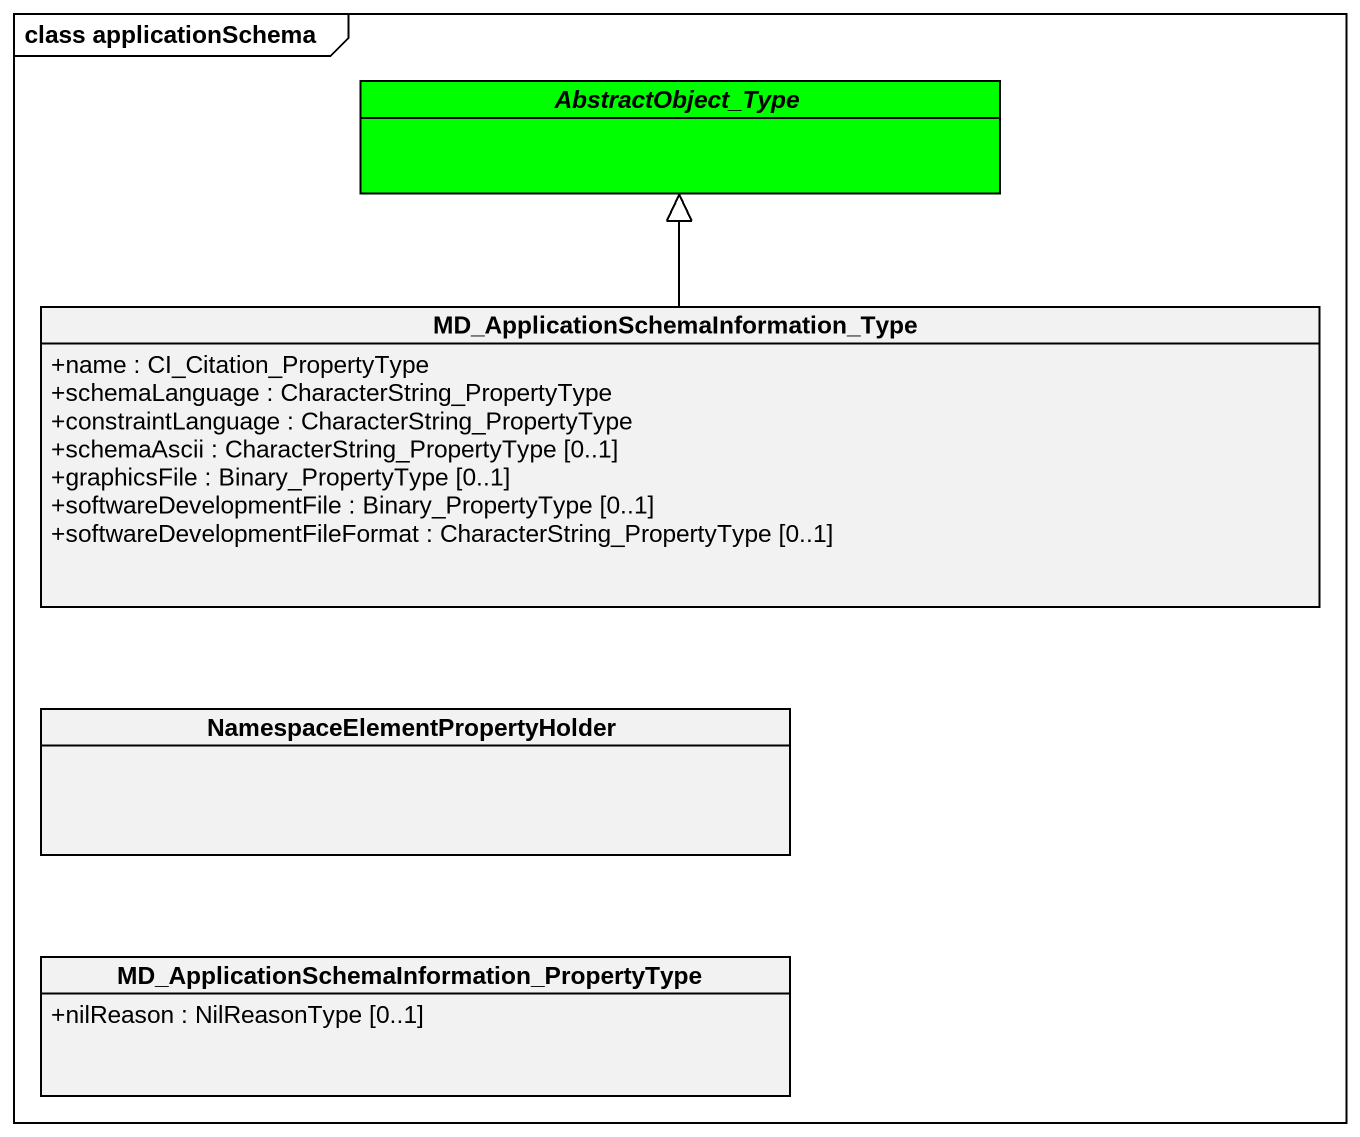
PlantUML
@startuml
mainframe class applicationSchema
hide circle
hide empty members
skinparam classAttributeIconSize 0
abstract class AbstractObject_Type #00FF00
class "MD_ApplicationSchemaInformation_Type" as MD_ApplicationSchemaInformat {
  +name : CI_Citation_PropertyType
  +schemaLanguage : CharacterString_PropertyType
  +constraintLanguage : CharacterString_PropertyType
  +schemaAscii : CharacterString_PropertyType [0..1]
  +graphicsFile : Binary_PropertyType [0..1]
  +softwareDevelopmentFile : Binary_PropertyType [0..1]
  +softwareDevelopmentFileFormat : CharacterString_PropertyType [0..1]
}
class "NamespaceElementPropertyHolder" as NamespaceElementPropertyHold
class "MD_ApplicationSchemaInformation_PropertyType" as MD_ApplicationSchemaInformat_2 {
  +nilReason : NilReasonType [0..1]
}
MD_ApplicationSchemaInformat -up-|> AbstractObject_Type
@enduml
